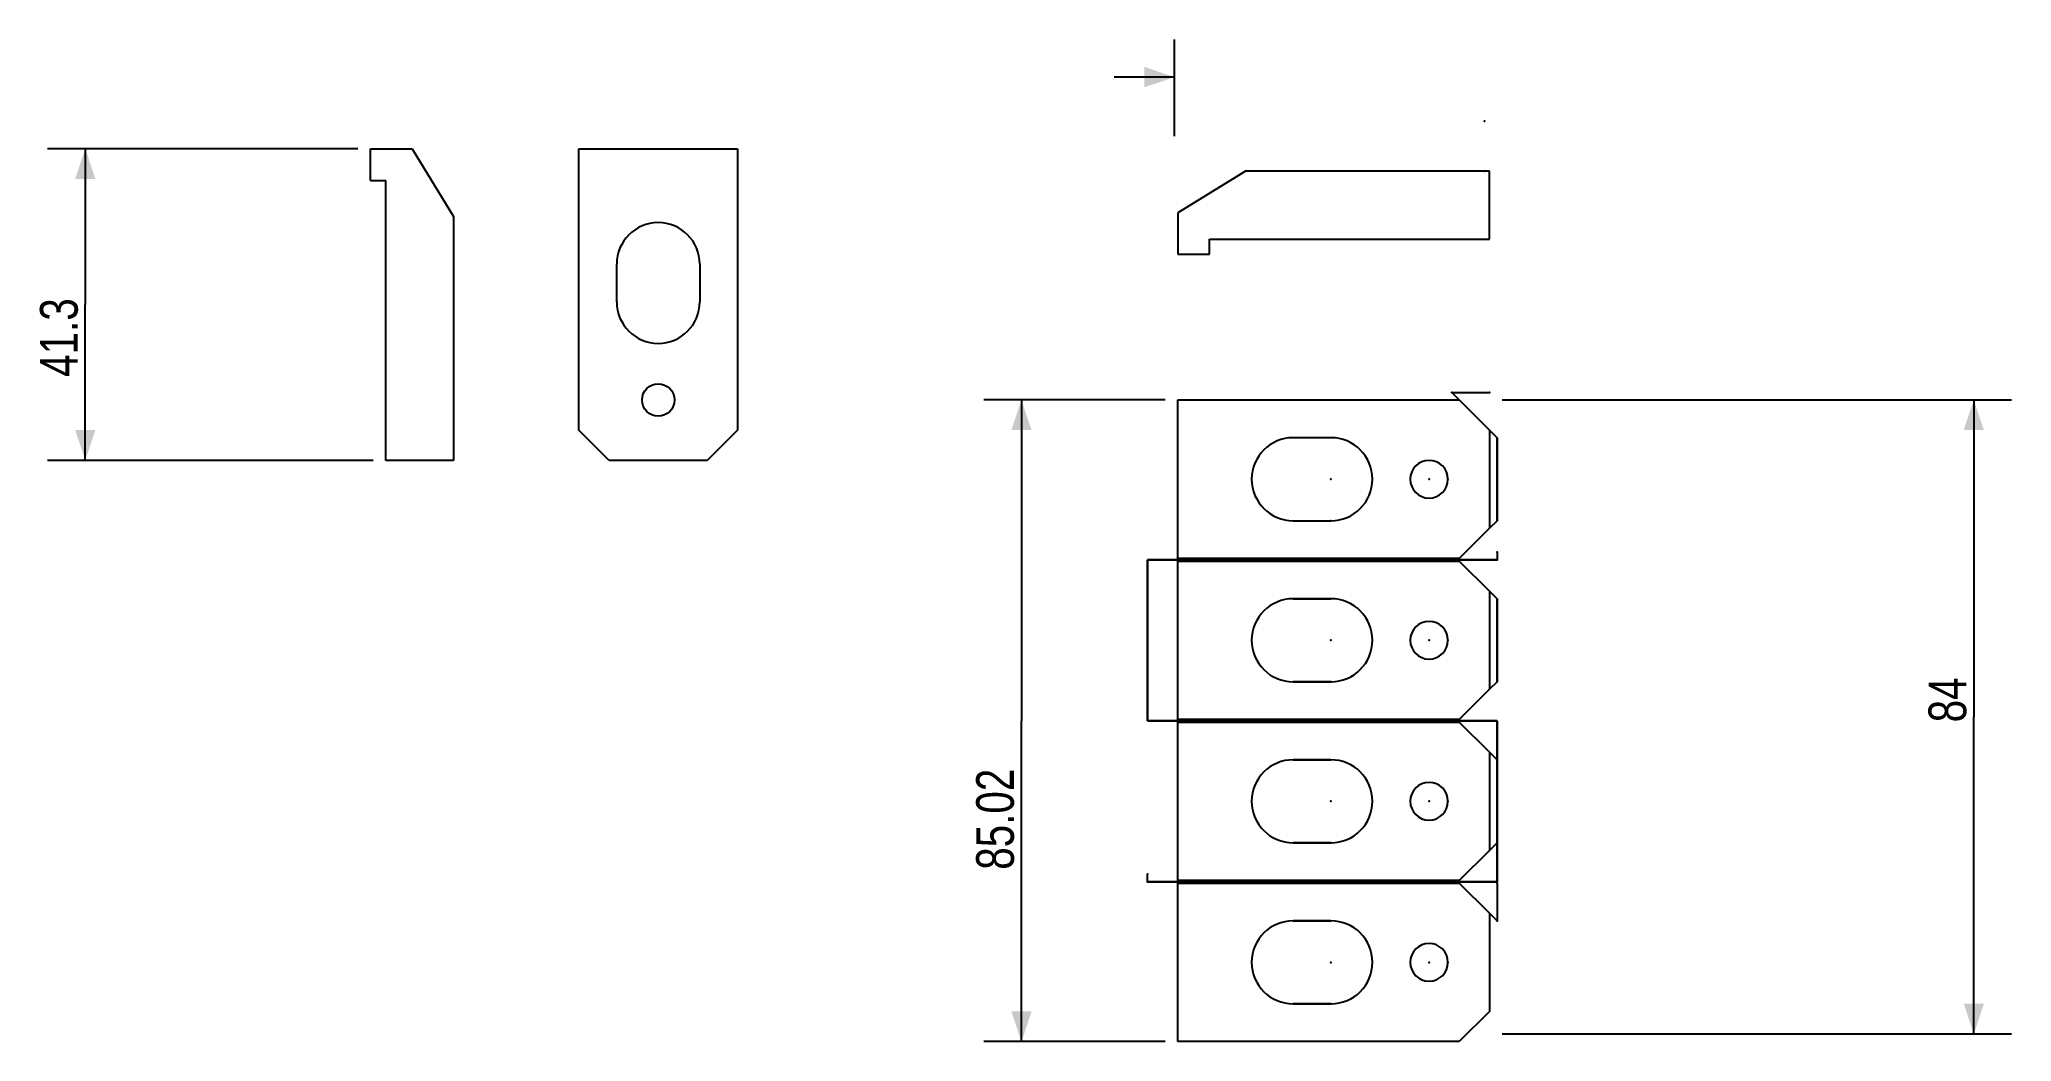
# Model space of a CAD drawing. Header units: millimetres. Extents: x -147 to 114, y -119 to 13.
import ezdxf

# ---------------------------------------------------------------- set-up
doc = ezdxf.new("R2010")
doc.units = ezdxf.units.MM
doc.layers.get('0').update_dxf_attribs({"color": 1, "linetype": 'CONTINUOUS'})
doc.layers.add('BEM', color=1, linetype='CONTINUOUS')
doc.layers.add('EndPoints', color=1, linetype='CONTINUOUS')

# ---------------------------------------------------------------- blocks, each defined once
blk = doc.blocks.new('Fig_000')
at = {"color": 2, "linetype": 'CONTINUOUS'}
for p, q in [((13, -4), (4, -9.5)), ((24.65, -4), (13, -4)), ((45.3, -4), (24.65, -4)), ((45.3, -13), (45.3, -4)), ((4, -9.5), (4, -15)), ((8.2, -15), (8.2, -13)), ((8.2, -13), (45.3, -13)), ((4, -15), (8.2, -15))]:
    blk.add_line(p, q, dxfattribs=at)
at = {"color": 1, "linetype": 'CONTINUOUS'}
for p in [(44.641, 2.663), (44.641, -4)]:
    blk.add_point(p, dxfattribs=at)
blk = doc.blocks.new('Fig_001')
at = {"color": 2, "linetype": 'CONTINUOUS'}
for p, q in [((40.3, -33.3), (41.3, -34.3)), ((41.3, -34.3), (45.3, -38.3)), ((45.3, -38.3), (46.3, -39.3)), ((46.3, -39.3), (46.3, -50.3)), ((45.3, -51.3), (41.3, -55.3)), ((46.3, -50.3), (45.3, -51.3)), ((41.3, -55.3), (41.13, -55.47)), ((41.13, -55.47), (41.3, -55.64)), ((41.3, -55.64), (45.3, -59.64)), ((45.3, -59.64), (46.3, -60.64)), ((46.3, -60.64), (46.3, -71.64)), ((45.3, -72.64), (41.3, -76.64)), ((46.3, -71.64), (45.3, -72.64)), ((41.3, -76.64), (41.13, -76.81)), ((41.13, -76.81), (41.3, -76.98)), ((41.3, -76.98), (45.3, -80.98)), ((45.3, -80.98), (46.3, -81.98)), ((46.3, -81.98), (46.3, -92.98)), ((45.3, -93.98), (41.3, -97.98)), ((46.3, -92.98), (45.3, -93.98)), ((41.3, -97.98), (41.13, -98.15)), ((41.13, -98.15), (41.3, -98.32)), ((41.3, -98.32), (45.3, -102.32)), ((45.3, -102.32), (46.3, -103.32))]:
    blk.add_line(p, q, dxfattribs=at)
at = {"color": 1, "linetype": 'CONTINUOUS'}
for p in [(46.3, -98.32), (46.3, -103.32)]:
    blk.add_point(p, dxfattribs=at)
at = {"layer": 'EndPoints', "color": 1, "linetype": 'CONTINUOUS'}
for p in [(40.3, -33.3), (45.3, -33.3)]:
    blk.add_point(p, dxfattribs=at)
blk = doc.blocks.new('Fig_002')
at = {"color": 2, "linetype": 'CONTINUOUS'}
for p, q in [((0, -76.81), (0, -55.47)), ((0, -55.47), (45.3, -55.47)), ((45.3, -55.47), (46.3, -55.47)), ((45.3, -76.81), (0, -76.81)), ((46.3, -76.81), (45.3, -76.81)), ((46.3, -98.15), (46.3, -76.81)), ((0, -98.15), (45.3, -98.15)), ((45.3, -98.15), (46.3, -98.15))]:
    blk.add_line(p, q, dxfattribs=at)
at = {"color": 1, "linetype": 'CONTINUOUS'}
for p in [(46.3, -54.47), (46.3, -55.47)]:
    blk.add_point(p, dxfattribs=at)
at = {"layer": 'EndPoints', "color": 1, "linetype": 'CONTINUOUS'}
for p in [(0, -97.15), (0, -98.15)]:
    blk.add_point(p, dxfattribs=at)
blk = doc.blocks.new('Fig_003')
at = {"color": 2, "linetype": 'CONTINUOUS'}
for p, q in [((21.8, -39.3), (19.3, -39.3)), ((24.3, -39.3), (21.8, -39.3)), ((19.3, -50.3), (24.3, -50.3))]:
    blk.add_line(p, q, dxfattribs=at)
for centre, start, end in [((19.3, -44.8), 90, -90), ((24.3, -44.8), -90, 90)]:
    blk.add_arc(centre, 5.5, start, end, dxfattribs=at)
at = {"color": 1, "linetype": 'CONTINUOUS'}
for p in [(24.3, -44.8), (24.3, -50.3)]:
    blk.add_point(p, dxfattribs=at)
blk = doc.blocks.new('Fig_005')
at = {"color": 2, "linetype": 'CONTINUOUS'}
for start, end in [(90, -90), (-90, 90)]:
    blk.add_arc((37.3, -44.8), 2.5, start, end, dxfattribs=at)
at = {"color": 1, "linetype": 'CONTINUOUS'}
for p in [(37.3, -44.8), (39.8, -44.8)]:
    blk.add_point(p, dxfattribs=at)
blk = doc.blocks.new('GENSEC-Fig_001-00003-1615226440')
at = {"color": 6, "linetype": 'CONTINUOUS'}
for p, q in [((41.3, -34.3), (40.3, -33.3)), ((41.3, -34.3, 10), (40.3, -33.3, 10)), ((40.3, -33.3), (45.3, -33.3)), ((40.3, -33.3, 10), (45.3, -33.3, 10)), ((45.3, -38.3), (41.3, -34.3)), ((45.3, -38.3, 10), (41.3, -34.3, 10)), ((46.3, -39.3), (45.3, -38.3)), ((46.3, -39.3, 10), (45.3, -38.3, 10)), ((46.3, -50.3), (46.3, -39.3)), ((46.3, -50.3, 10), (46.3, -39.3, 10)), ((41.3, -55.3), (45.3, -51.3)), ((41.3, -55.3, 10), (45.3, -51.3, 10)), ((45.3, -51.3), (46.3, -50.3)), ((45.3, -51.3, 10), (46.3, -50.3, 10)), ((41.13, -55.47), (41.3, -55.3)), ((41.13, -55.47, 10), (41.3, -55.3, 10)), ((41.3, -55.64), (41.13, -55.47)), ((41.3, -55.64, 10), (41.13, -55.47, 10)), ((45.3, -59.64), (41.3, -55.64)), ((45.3, -59.64, 10), (41.3, -55.64, 10)), ((46.3, -60.64), (45.3, -59.64)), ((46.3, -60.64, 10), (45.3, -59.64, 10)), ((46.3, -71.64), (46.3, -60.64)), ((46.3, -71.64, 10), (46.3, -60.64, 10)), ((41.3, -76.64), (45.3, -72.64)), ((41.3, -76.64, 10), (45.3, -72.64, 10)), ((45.3, -72.64), (46.3, -71.64)), ((45.3, -72.64, 10), (46.3, -71.64, 10)), ((41.13, -76.81), (41.3, -76.64)), ((41.13, -76.81, 10), (41.3, -76.64, 10)), ((41.3, -76.98), (41.13, -76.81)), ((41.3, -76.98, 10), (41.13, -76.81, 10)), ((45.3, -80.98), (41.3, -76.98)), ((45.3, -80.98, 10), (41.3, -76.98, 10)), ((46.3, -81.98), (45.3, -80.98)), ((46.3, -81.98, 10), (45.3, -80.98, 10)), ((46.3, -92.98), (46.3, -81.98)), ((46.3, -92.98, 10), (46.3, -81.98, 10)), ((41.3, -97.98), (45.3, -93.98)), ((41.3, -97.98, 10), (45.3, -93.98, 10)), ((45.3, -93.98), (46.3, -92.98)), ((45.3, -93.98, 10), (46.3, -92.98, 10)), ((41.13, -98.15), (41.3, -97.98)), ((41.13, -98.15, 10), (41.3, -97.98, 10)), ((41.3, -98.32), (41.13, -98.15)), ((41.3, -98.32, 10), (41.13, -98.15, 10)), ((45.3, -102.32), (41.3, -98.32)), ((45.3, -102.32, 10), (41.3, -98.32, 10)), ((46.3, -98.32), (46.3, -103.32)), ((46.3, -98.32, 10), (46.3, -103.32, 10)), ((46.3, -103.32), (45.3, -102.32)), ((46.3, -103.32, 10), (45.3, -102.32, 10))]:
    blk.add_line(p, q, dxfattribs=at)
at = {"color": 3, "linetype": 'CONTINUOUS'}
for p, q in [((40.3, -33.3), (40.3, -33.3, 10)), ((45.3, -33.3), (45.3, -33.3, 10)), ((41.3, -34.3), (41.3, -34.3, 10)), ((45.3, -38.3), (45.3, -38.3, 10)), ((46.3, -39.3), (46.3, -39.3, 10)), ((45.3, -51.3), (45.3, -51.3, 10)), ((46.3, -50.3), (46.3, -50.3, 10)), ((41.13, -55.47), (41.13, -55.47, 10)), ((41.3, -55.3), (41.3, -55.3, 10)), ((41.3, -55.64), (41.3, -55.64, 10)), ((45.3, -59.64), (45.3, -59.64, 10)), ((46.3, -60.64), (46.3, -60.64, 10)), ((45.3, -72.64), (45.3, -72.64, 10)), ((46.3, -71.64), (46.3, -71.64, 10)), ((41.13, -76.81), (41.13, -76.81, 10)), ((41.3, -76.64), (41.3, -76.64, 10)), ((41.3, -76.98), (41.3, -76.98, 10)), ((45.3, -80.98), (45.3, -80.98, 10)), ((46.3, -81.98), (46.3, -81.98, 10)), ((45.3, -93.98), (45.3, -93.98, 10)), ((46.3, -92.98), (46.3, -92.98, 10)), ((41.13, -98.15), (41.13, -98.15, 10)), ((41.3, -97.98), (41.3, -97.98, 10)), ((41.3, -98.32), (41.3, -98.32, 10)), ((46.3, -98.32), (46.3, -98.32, 10)), ((45.3, -102.32), (45.3, -102.32, 10)), ((46.3, -103.32), (46.3, -103.32, 10))]:
    blk.add_line(p, q, dxfattribs=at)
blk = doc.blocks.new('GENSEC-Fig_002-00006-1615226450')
at = {"color": 3, "linetype": 'CONTINUOUS'}
for p, q in [((46.3, -54.47), (46.3, -54.47, 10)), ((0, -55.47), (0, -55.47, 10)), ((45.3, -55.47), (45.3, -55.47, 10)), ((46.3, -55.47), (46.3, -55.47, 10)), ((0, -76.81), (0, -76.81, 10)), ((45.3, -76.81), (45.3, -76.81, 10)), ((46.3, -76.81), (46.3, -76.81, 10)), ((0, -97.15), (0, -97.15, 10)), ((0, -98.15), (0, -98.15, 10)), ((45.3, -98.15), (45.3, -98.15, 10)), ((46.3, -98.15), (46.3, -98.15, 10))]:
    blk.add_line(p, q, dxfattribs=at)
at = {"color": 6, "linetype": 'CONTINUOUS'}
for p, q in [((46.3, -54.47), (46.3, -55.47)), ((46.3, -54.47, 10), (46.3, -55.47, 10)), ((45.3, -55.47), (0, -55.47)), ((45.3, -55.47, 10), (0, -55.47, 10)), ((0, -55.47), (0, -76.81)), ((0, -55.47, 10), (0, -76.81, 10)), ((46.3, -55.47), (45.3, -55.47)), ((46.3, -55.47, 10), (45.3, -55.47, 10)), ((0, -76.81), (45.3, -76.81)), ((0, -76.81, 10), (45.3, -76.81, 10)), ((45.3, -76.81), (46.3, -76.81)), ((45.3, -76.81, 10), (46.3, -76.81, 10)), ((46.3, -76.81), (46.3, -98.15)), ((46.3, -76.81, 10), (46.3, -98.15, 10)), ((0, -98.15), (0, -97.15)), ((0, -98.15, 10), (0, -97.15, 10)), ((45.3, -98.15), (0, -98.15)), ((45.3, -98.15, 10), (0, -98.15, 10)), ((46.3, -98.15), (45.3, -98.15)), ((46.3, -98.15, 10), (45.3, -98.15, 10))]:
    blk.add_line(p, q, dxfattribs=at)

msp = doc.modelspace()

# ---------------------------------------------------------------- linework, layer by layer
at = {"color": 2, "linetype": 'CONTINUOUS'}
for p, q in [((-102.9, -5.2), (-102.9, -1)), ((-102.9, -1), (-97.4, -1)), ((-102.9, -1), (-97.4, -1)), ((-97.4, -1), (-91.9, -10)), ((-75.3, -1), (-54.3, -1)), ((-75.3, -38.3), (-75.3, -1)), ((-54.3, -1), (-54.3, -38.3)), ((-102.9, -5.2), (-100.9, -5.2)), ((-100.9, -42.3), (-100.9, -5.2)), ((-91.9, -10), (-91.9, -21.65)), ((-70.3, -21.3), (-70.3, -16.3)), ((-59.3, -16.3), (-59.3, -18.8)), ((-59.3, -18.8), (-59.3, -21.3)), ((-91.9, -21.65), (-91.9, -42.3)), ((4, -55.3), (4, -34.3)), ((4, -34.3), (41.3, -34.3)), ((-71.3, -42.3), (-75.3, -38.3)), ((-54.3, -38.3), (-58.3, -42.3)), ((45.3, -38.3), (45.3, -44.8)), ((-91.9, -42.3), (-100.9, -42.3)), ((-64.8, -42.3), (-71.3, -42.3)), ((-58.3, -42.3), (-64.8, -42.3)), ((45.3, -44.8), (45.3, -51.3)), ((41.3, -55.3), (4, -55.3)), ((4, -76.64), (4, -55.64)), ((4, -55.64), (41.3, -55.64)), ((45.3, -59.64), (45.3, -66.14)), ((19.3, -60.64), (21.8, -60.64)), ((21.8, -60.64), (24.3, -60.64)), ((45.3, -66.14), (45.3, -72.64)), ((24.3, -71.64), (19.3, -71.64)), ((41.3, -76.64), (4, -76.64)), ((4, -97.98), (4, -76.98)), ((4, -76.98), (41.3, -76.98)), ((19.3, -81.98), (21.8, -81.98)), ((21.8, -81.98), (24.3, -81.98)), ((45.3, -80.98), (45.3, -87.48)), ((45.3, -87.48), (45.3, -93.98)), ((24.3, -92.98), (19.3, -92.98)), ((41.3, -97.98), (4, -97.98)), ((4, -119.32), (4, -98.32)), ((4, -98.32), (41.3, -98.32)), ((19.3, -103.32), (21.8, -103.32)), ((21.8, -103.32), (24.3, -103.32)), ((45.3, -102.32), (45.3, -108.82)), ((45.3, -108.82), (45.3, -115.32)), ((24.3, -114.32), (19.3, -114.32)), ((45.3, -115.32), (41.3, -119.32)), ((41.3, -119.32), (4, -119.32))]:
    msp.add_line(p, q, dxfattribs=at)
msp.add_circle((-64.8, -34.3), 2.15, dxfattribs=at)
for centre, start, end in [((-64.8, -16.3), 0, 180), ((-64.8, -21.3), 180, 0), ((19.3, -66.14), 90, -90), ((24.3, -66.14), -90, 90), ((19.3, -87.48), 90, -90), ((24.3, -87.48), -90, 90), ((19.3, -108.82), 90, -90), ((24.3, -108.82), -90, 90)]:
    msp.add_arc(centre, 5.5, start, end, dxfattribs=at)
at = {"layer": 'BEM', "color": 1, "linetype": 'CONTINUOUS'}
for p, q in [((3.6, 0.67), (3.6, 13.48)), ((3.6, 8.48), (-4.4, 8.48)), ((-104.57, -1), (-145.69, -1)), ((-140.69, -1), (-140.69, -21.65)), ((-140.69, -42.3), (-140.69, -21.65)), ((2.33, -34.3), (-21.69, -34.3)), ((-16.69, -34.3), (-16.69, -76.81)), ((46.97, -34.3), (114.45, -34.3)), ((109.45, -34.3), (109.45, -76.3)), ((-102.57, -42.3), (-145.69, -42.3)), ((-16.69, -119.32), (-16.69, -76.81)), ((109.45, -118.3), (109.45, -76.3)), ((2.33, -119.32), (-21.69, -119.32)), ((46.97, -118.3), (114.45, -118.3))]:
    msp.add_line(p, q, dxfattribs=at)
for points in [[(3.6, 8.48), (-0.4, 7.14), (-0.4, 9.82)], [(-140.69, -1), (-139.35, -5), (-142.03, -5)], [(-16.69, -34.3), (-15.35, -38.3), (-18.03, -38.3)], [(109.45, -34.3), (110.79, -38.3), (108.11, -38.3)], [(-140.69, -42.3), (-142.03, -38.3), (-139.35, -38.3)], [(109.45, -118.3), (108.11, -114.3), (110.79, -114.3)], [(-16.69, -119.32), (-18.03, -115.32), (-15.35, -115.32)]]:
    msp.add_solid(points, dxfattribs=at)

# ---------------------------------------------------------------- block references
for name, p in [('Fig_000', (0, 0)), ('Fig_001', (0, 0)), ('GENSEC-Fig_001-00003-1615226440', (0, 0)), ('Fig_003', (0, 0)), ('Fig_005', (0, 0)), ('Fig_002', (0, 0)), ('GENSEC-Fig_002-00006-1615226450', (0, 0)), ('Fig_003', (0, -21.34)), ('Fig_005', (0, -21.34)), ('Fig_003', (0, -42.68)), ('Fig_005', (0, -42.68)), ('Fig_003', (0, -64.02)), ('Fig_005', (0, -64.02))]:
    msp.add_blockref(name, p)

# ---------------------------------------------------------------- texts
at = {"layer": 'BEM', "color": 1, "linetype": 'CONTINUOUS', "width": 0.8}
for s, p in [('41.3', (-141.69, -31.23)), ('84', (108.45, -77.02)), ('85.02', (-17.69, -96.55))]:
    msp.add_text(s, height=5, rotation=90, dxfattribs=at).set_placement(p)

doc.saveas('drawing.dxf')
